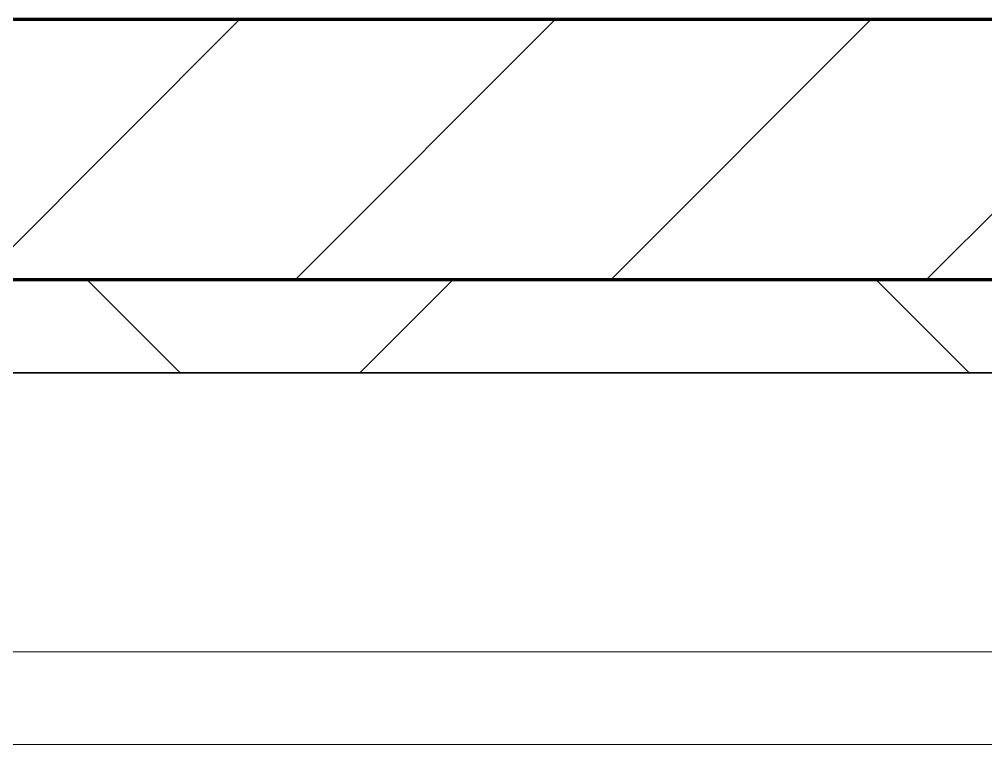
# Model space of a CAD drawing. Header units: millimetres. Extents: x -794326 to -715748, y -17796 to 22353.
# Drawn here: x -725414 to -724894, y 3879 to 4269 of the extents above; entities that cross this region are included whole.
import ezdxf

# ---------------------------------------------------------------- set-up
doc = ezdxf.new("R2010")
doc.units = ezdxf.units.MM
for name, color, linetype, lineweight in [('A-GLAZ-CURT', 2, 'Continuous', 9), ('A-WALL', 5, 'Continuous', 35), ('A-WALL-FNSH', 2, 'Continuous', 35), ('A-WALL-PATT', 1, 'Continuous', 35)]:
    doc.layers.add(name, color=color, linetype=linetype, lineweight=lineweight)

# ---------------------------------------------------------------- blocks, each defined once
blk = doc.blocks.new('System Panel - DPA-AR_Metal Ceiling Rectangular Panel-V13-4282-01 ENLARGED LOWER PLATFORM LEVEL - REFLECTED CEILING PLAN - SHEET 3')
at = {"layer": 'A-GLAZ-CURT'}
for p, q in [((-724307.37, 4079.02), (-726707.37, 4079.02)), ((-726707.37, 4079.02), (-724307.37, 4079.02)), ((-726707.37, 3929.03), (-724307.37, 3929.03)), ((-724307.37, 3929.03), (-726707.37, 3929.03))]:
    blk.add_line(p, q, dxfattribs=at)
blk = doc.blocks.new('System Panel - DPA-AR_Metal Ceiling Rectangular Panel-V27-4282-01 ENLARGED LOWER PLATFORM LEVEL - REFLECTED CEILING PLAN - SHEET 3')
at = {"layer": 'A-GLAZ-CURT'}
for p, q in [((-773182.37, 3879.03), (-775582.37, 3879.03)), ((-775582.37, 3879.03), (-773182.37, 3879.03))]:
    blk.add_line(p, q, dxfattribs=at)
blk = doc.blocks.new('PPLS-PP19_Custom Tile Pattern - Custom Tile Pattern-V88-4282-01 ENLARGED LOWER PLATFORM LEVEL - REFLECTED CEILING PLAN - SHEET 3')
at = {"layer": 'A-GLAZ-CURT'}
for p, q in [((-300, 0), (300, 0)), ((300, 0), (-300, 0)), ((195.99, 0), (213.31, 0)), ((213.31, 0), (195.99, 0)), ((230.06, 0), (300, 0)), ((-300, -50), (300, -50)), ((300, -50), (-300, -50))]:
    blk.add_line(p, q, dxfattribs=at)
for points, knots in [([(-126.5, 0), (-122.44, 0), (-108.71, 0), (-86.68, 0), (-63.44, 0), (-54.4, 0), (-48.53, 0), (-30.79, 0), (-18.03, 0), (8.61, 0), (15.02, 0), (22.91, 0), (28.78, 0), (31.97, 0), (32.85, 0)], [-5231.017328, -5231.017328, -5231.017328, -5231.017328, -4994.692869, -4542.524482, -4008.285538, -3689.699207, -3546.54457, -3315.260113, -2864.387349, -2439.246196, -2084.094819, -1956.422387, -1818.904206, -1766.034352, -1766.034352, -1766.034352, -1766.034352]), ([(-36.78, 0), (-32.43, 0), (-19.22, 0), (8.83, 0), (43.36, 0), (70.92, 0), (82.12, 0), (83.66, 0)], [-6191.144455, -6191.144455, -6191.144455, -6191.144455, -5862.463379, -5340.621928, -4573.028122, -4094.177415, -3869.465285, -3869.465285, -3869.465285, -3869.465285]), ([(30.82, 0), (29.27, 0), (20.14, 0), (3.54, 0), (-16.16, 0), (-33.5, 0), (-35.5, 0)], [-10462.034656, -10462.034656, -10462.034656, -10462.034656, -10363.088938, -9884.23066, -9424.652049, -9207.409213, -9207.409213, -9207.409213, -9207.409213]), ([(76.63, 0), (74.8, 0), (67.65, 0), (53.52, 0), (37, 0), (24.07, 0), (12.82, 0), (-2.9, 0), (-20.62, 0), (-29.57, 0), (-34, 0), (-34.13, 0)], [-3095.572228, -3095.572228, -3095.572228, -3095.572228, -2950.589685, -2634.532728, -2313.748533, -2106.613311, -1925.670641, -1617.263037, -1290.787923, -1039.307308, -1031.857409, -1031.857409, -1031.857409, -1031.857409]), ([(31.18, 0), (25.97, 0), (11.99, 0), (-10.25, 0), (-26.66, 0), (-33.97, 0)], [-4496.803627, -4496.803627, -4496.803627, -4496.803627, -4222.080604, -3745.412743, -3330.96565, -3330.96565, -3330.96565, -3330.96565]), ([(70.61, 0), (66.16, 0), (55.8, 0), (39.61, 0), (24.74, 0), (2.64, 0), (-17.84, 0), (-30.57, 0), (-31.82, 0), (-32, 0)], [-4647.237329, -4647.237329, -4647.237329, -4647.237329, -4326.416877, -4098.545751, -3766.694881, -3333.063701, -2994.501669, -2698.150104, -2614.070998, -2614.070998, -2614.070998, -2614.070998]), ([(-30.52, 0), (-27.11, 0), (-17.83, 0), (5.99, 0), (20.95, 0), (31.18, 0), (32.02, 0)], [-2323.618664, -2323.618664, -2323.618664, -2323.618664, -2142.497158, -1716.209403, -1206.526904, -1161.809332, -1161.809332, -1161.809332, -1161.809332]), ([(-28.57, 0), (-26.93, 0), (-20.29, 0), (-11.45, 0), (2.08, 0), (13.15, 0), (21.24, 0), (24.62, 0), (24.72, 0), (24.72, 0)], [-5361.429781, -5361.429781, -5361.429781, -5361.429781, -5261.36855, -5050.479954, -4785.90057, -4596.498881, -4445.288762, -4384.376941, -4376.041937, -4376.041937, -4376.041937, -4376.041937]), ([(-15.19, 0), (-13.07, 0), (7.48, 0), (42.82, 0), (88.72, 0), (120.63, 0), (138.28, 0), (138.53, 0)], [-461.142613, -461.142613, -461.142613, -461.142613, -429.606584, -390.253598, -346.313304, -291.370682, -290.5735, -290.5735, -290.5735, -290.5735]), ([(-2.63, 0), (-2.47, 0), (-1.22, 0), (4.92, 0), (15.97, 0), (22.54, 0), (24.49, 0)], [-226.825321, -226.825321, -226.825321, -226.825321, -220.269177, -206.416616, -198.214427, -187.717507, -187.717507, -187.717507, -187.717507]), ([(32.79, 0), (27.4, 0), (11.56, 0), (3.08, 0), (-1.67, 0), (-2.25, 0)], [-303.914339, -303.914339, -303.914339, -303.914339, -285.83788, -246.234814, -234.646884, -234.646884, -234.646884, -234.646884]), ([(24.69, 0), (24.54, 0), (20.99, 0), (15.48, 0), (10.8, 0), (9.63, 0)], [-4368.572414, -4368.572414, -4368.572414, -4368.572414, -4306.476363, -4080.000647, -3772.857994, -3772.857994, -3772.857994, -3772.857994]), ([(18.16, 0), (19.15, 0), (24.25, 0), (25.66, 0), (26.12, 0)], [-5700.113719, -5700.113719, -5700.113719, -5700.113719, -5554.232259, -5302.431367, -5302.431367, -5302.431367, -5302.431367]), ([(32.41, 0), (31.49, 0), (26.98, 0), (20.67, 0), (18.85, 0), (18.16, 0)], [-6175.773004, -6175.773004, -6175.773004, -6175.773004, -6135.05769, -5972.647715, -5832.674503, -5832.674503, -5832.674503, -5832.674503]), ([(27.44, 0), (27.9, 0), (29.09, 0), (31.6, 0), (32.68, 0)], [-5037.309798, -5037.309798, -5037.309798, -5037.309798, -4887.603822, -4796.118124, -4796.118124, -4796.118124, -4796.118124]), ([(53.18, 0), (53.06, 0), (52.22, 0), (44.99, 0), (36.46, 0), (30.82, 0)], [-622.740158, -622.740158, -622.740158, -622.740158, -566.066452, -360.610861, 0, 0, 0, 0]), ([(136.44, 0), (121.66, 0), (86.93, 0), (51.16, 0), (31.18, 0)], [-106.750556, -106.750556, -106.750556, -106.750556, -59.610984, 0, 0, 0, 0]), ([(32.81, 0), (33.9, 0), (38.54, 0), (45.92, 0), (57.76, 0), (64.47, 0), (72.74, 0), (75.22, 0), (76.03, 0), (76.21, 0)], [-1147.563527, -1147.563527, -1147.563527, -1147.563527, -1089.329421, -901.315459, -753.071572, -495.328968, -421.953223, -334.951786, -290.452333, -290.452333, -290.452333, -290.452333]), ([(114.39, 0), (114.2, 0), (112.08, 0), (105.42, 0), (92.38, 0), (85.59, 0), (74.4, 0), (62.26, 0), (51.85, 0), (44.43, 0), (35.82, 0), (32.82, 0)], [-8148.58938, -8148.58938, -8148.58938, -8148.58938, -8105.191388, -7723.759874, -7531.75727, -7135.649961, -6924.452779, -6738.82075, -6548.303034, -6314.283804, -6181.771312, -6181.771312, -6181.771312, -6181.771312]), ([(33.37, 0), (37, 0), (48.37, 0), (71.5, 0), (90.74, 0), (100.71, 0)], [-135.792042, -135.792042, -135.792042, -135.792042, -118.513713, -97.899267, -65.047946, -65.047946, -65.047946, -65.047946]), ([(33.55, 0), (34.39, 0), (39.98, 0), (53.39, 0), (71.67, 0), (84.83, 0), (86.01, 0), (92.51, 0), (94.33, 0)], [-4772.18823, -4772.18823, -4772.18823, -4772.18823, -4705.298446, -4353.683244, -3960.84581, -3759.045785, -3336.541051, -2783.776468, -2783.776468, -2783.776468, -2783.776468]), ([(103.09, 0), (101.08, 0), (86.31, 0), (63.34, 0), (42.18, 0), (34.54, 0), (33.8, 0)], [-375.435014, -375.435014, -375.435014, -375.435014, -369.147452, -330.153101, -307.516438, -305.040949, -305.040949, -305.040949, -305.040949]), ([(33.96, 0), (35.59, 0), (40.59, 0), (51.19, 0), (58.74, 0), (61.34, 0), (61.45, 0)], [-1743.672443, -1743.672443, -1743.672443, -1743.672443, -1645.594513, -1443.202566, -1228.752106, -1120.932285, -1120.932285, -1120.932285, -1120.932285]), ([(100.34, 0), (90.44, 0), (75.15, 0), (57.82, 0), (46.51, 0), (41.18, 0), (36.02, 0), (35.54, 0), (35.54, 0)], [-395.777283, -395.777283, -395.777283, -395.777283, -357.622665, -341.267687, -334.000314, -326.15566, -319.318397, -317.489778, -317.489778, -317.489778, -317.489778]), ([(36.29, 0), (37.77, 0), (48.82, 0), (64.79, 0), (84.71, 0), (97.35, 0), (100.72, 0)], [-314.598523, -314.598523, -314.598523, -314.598523, -305.899624, -287.17622, -249.500363, -234.75343, -234.75343, -234.75343, -234.75343]), ([(61.47, 0), (61.47, 0), (61.21, 0), (54.61, 0), (53.71, 0), (53.56, 0)], [-1113.311073, -1113.311073, -1113.311073, -1113.311073, -1096.402191, -891.204116, -747.28819, -747.28819, -747.28819, -747.28819]), ([(76.22, 0), (75.58, 0), (73.64, 0), (71.05, 0), (70.61, 0)], [-193.634889, -193.634889, -193.634889, -193.634889, -31.537676, 0, 0, 0, 0]), ([(94.4, 0), (94.4, 0), (94.64, 0), (99.11, 0), (108.97, 0), (120.79, 0), (139.94, 0), (163.31, 0), (185.23, 0), (193.62, 0), (194.69, 0), (194.79, 0)], [-2348.345796, -2348.345796, -2348.345796, -2348.345796, -2310.419338, -2233.599744, -2052.234781, -1843.028543, -1530.39897, -1095.004608, -529.74427, -295.064701, -265.121568, -265.121568, -265.121568, -265.121568]), ([(168.37, 0), (167.68, 0), (162.47, 0), (147.02, 0), (118.08, 0), (102.15, 0), (100.7, 0)], [-543.375029, -543.375029, -543.375029, -543.375029, -530.793311, -458.593899, -401.860199, -396.246867, -396.246867, -396.246867, -396.246867]), ([(101.62, 0), (110.34, 0), (125.77, 0), (132.42, 0), (134.6, 0)], [-233.419763, -233.419763, -233.419763, -233.419763, -194.761443, -152.241002, -152.241002, -152.241002, -152.241002]), ([(101.88, 0), (109.27, 0), (116.36, 0), (128.63, 0), (128.95, 0)], [-63.759246, -63.759246, -63.759246, -63.759246, -39.050993, -35.895543, -35.895543, -35.895543, -35.895543]), ([(129.02, 0), (129.02, 0), (124.41, 0), (122.35, 0), (114.96, 0), (108.04, 0), (103.09, 0)], [-35.386604, -35.386604, -35.386604, -35.386604, -31.430235, -22.807238, -15.488593, 0, 0, 0, 0]), ([(157.9, 0), (156.77, 0), (151.67, 0), (143.29, 0), (134.04, 0), (126.24, 0), (118.6, 0), (114.23, 0), (111.98, 0), (105.66, 0), (105.23, 0), (105.23, 0)], [-10292.955006, -10292.955006, -10292.955006, -10292.955006, -10098.273015, -9847.788484, -9677.714971, -9567.007022, -9453.21225, -9220.200448, -9012.77275, -8966.157302, -8929.495943, -8929.495943, -8929.495943, -8929.495943]), ([(105.26, 0), (105.52, 0), (111.01, 0), (112.65, 0), (113.59, 0)], [-8920.561005, -8920.561005, -8920.561005, -8920.561005, -8814.835624, -8577.462505, -8577.462505, -8577.462505, -8577.462505]), ([(128.58, 0), (128.8, 0), (130.16, 0), (139.26, 0), (152.67, 0), (161.24, 0), (162.19, 0), (162.75, 0)], [-633.326174, -633.326174, -633.326174, -633.326174, -627.736123, -618.981161, -602.094757, -592.980799, -581.414464, -581.414464, -581.414464, -581.414464]), ([(137.1, 0), (136, 0), (133.64, 0), (129.87, 0), (129.11, 0)], [-670.405967, -670.405967, -670.405967, -670.405967, -651.020627, -640.742133, -640.742133, -640.742133, -640.742133]), ([(193.8, 0), (193.33, 0), (190.11, 0), (183.13, 0), (171, 0), (161.95, 0), (161.28, 0), (158.35, 0), (157.85, 0), (157.77, 0)], [-11665.349007, -11665.349007, -11665.349007, -11665.349007, -11565.880756, -11105.624034, -10839.086983, -10768.332124, -10666.779182, -10580.760289, -10550.278881, -10550.278881, -10550.278881, -10550.278881]), ([(300, 0), (286.53, 0), (254.22, 0), (207.11, 0), (177.41, 0), (159.34, 0), (158.33, 0), (158.3, 0)], [-285.253232, -285.253232, -285.253232, -285.253232, -244.693688, -187.987675, -143.776725, -129.632772, -123.352749, -123.352749, -123.352749, -123.352749]), ([(159.07, 0), (159.13, 0), (160.84, 0), (165.21, 0), (174.15, 0), (185.98, 0), (208.82, 0), (219.42, 0), (230.06, 0)], [-115.643202, -115.643202, -115.643202, -115.643202, -114.681583, -87.660824, -65.295536, -41.623857, -24.459831, 0, 0, 0, 0]), ([(162.75, 0), (165.4, 0), (170.91, 0), (172.61, 0), (172.61, 0)], [-111.264224, -111.264224, -111.264224, -111.264224, -56.742688, -19.085662, -19.085662, -19.085662, -19.085662]), ([(247.1, 0), (246.76, 0), (245.04, 0), (238.34, 0), (226.56, 0), (221.1, 0), (200.27, 0), (182.99, 0), (174.27, 0), (169.67, 0), (168.99, 0)], [-9649.085549, -9649.085549, -9649.085549, -9649.085549, -9581.591397, -9406.094246, -9221.510254, -9016.44624, -8717.832359, -8253.978395, -8152.463617, -8069.855175, -8069.855175, -8069.855175, -8069.855175]), ([(215.22, 0), (214.62, 0), (210.55, 0), (203.98, 0), (187.54, 0), (175.3, 0), (169.49, 0)], [-203.825446, -203.825446, -203.825446, -203.825446, -198.527383, -184.406837, -162.427601, -142.916156, -142.916156, -142.916156, -142.916156]), ([(171.51, 0), (176.48, 0), (193.23, 0), (201.73, 0), (208.81, 0), (213.9, 0), (241.96, 0), (266.73, 0), (281.71, 0), (291.71, 0), (296.52, 0), (297.86, 0), (298.09, 0)], [-7971.819559, -7971.819559, -7971.819559, -7971.819559, -7784.112253, -7606.717214, -7289.299508, -7042.621073, -6582.165592, -6068.460911, -5766.029927, -5566.724884, -5280.360606, -5199.253518, -5199.253518, -5199.253518, -5199.253518]), ([(172.07, 0), (177.66, 0), (187.87, 0), (201.08, 0), (207.47, 0), (213.96, 0), (215.11, 0)], [-255.364076, -255.364076, -255.364076, -255.364076, -237.955587, -223.92608, -215.862851, -208.75215, -208.75215, -208.75215, -208.75215]), ([(300, 0), (288.22, 0), (262, 0), (230.43, 0), (219.94, 0), (219.02, 0)], [-12528.858583, -12528.858583, -12528.858583, -12528.858583, -11905.454923, -11162.864862, -10856.732305, -10856.732305, -10856.732305, -10856.732305]), ([(219.9, 0), (220.86, 0), (227.84, 0), (242.06, 0), (246.54, 0), (246.96, 0)], [-10670.940496, -10670.940496, -10670.940496, -10670.940496, -10511.382485, -9925.173265, -9834.877357, -9834.877357, -9834.877357, -9834.877357]), ([(284.76, 0), (284.76, 0), (285.09, 0), (287.47, 0), (293.59, 0), (297.76, 0), (300, 0)], [-4110.630118, -4110.630118, -4110.630118, -4110.630118, -4053.389046, -3959.664717, -3862.421465, -3746.95702, -3746.95702, -3746.95702, -3746.95702]), ([(297.38, 0), (295.84, 0), (291.62, 0), (285.38, 0), (284.87, 0)], [-4803.172655, -4803.172655, -4803.172655, -4803.172655, -4358.271401, -4143.037883, -4143.037883, -4143.037883, -4143.037883])]:
    blk.add_open_spline(points, degree=3, knots=knots, dxfattribs=at)
for points in [[(24.49, 0), (25.23, 0), (25.72, 0), (26.04, 0)], [(27.89, 0), (28.99, 0), (30.57, 0), (32.77, 0)], [(80.35, 0), (79.57, 0), (78.27, 0), (76.63, 0)], [(84.06, 0), (83.48, 0), (82.41, 0), (81.72, 0)], [(168.74, 0), (168.74, 0), (169.81, 0), (171.51, 0)], [(195.11, 0), (194.91, 0), (194.44, 0), (193.8, 0)]]:
    blk.add_open_spline(points, degree=3, dxfattribs=at)
blk = doc.blocks.new('PPLS-PP19_Custom Tile Pattern - Custom Tile Pattern-V89-4282-01 ENLARGED LOWER PLATFORM LEVEL - REFLECTED CEILING PLAN - SHEET 3')
at = {"layer": 'A-GLAZ-CURT'}
for p, q in [((-300, 0), (300, 0)), ((300, 0), (-300, 0)), ((-293.07, 0), (-275.75, 0)), ((-275.75, 0), (-293.07, 0)), ((-222.32, 0), (-205, 0)), ((-205, 0), (-222.32, 0)), ((-300, -50), (300, -50)), ((300, -50), (-300, -50))]:
    blk.add_line(p, q, dxfattribs=at)
at = {"layer": 'A-GLAZ-CURT', "flags": 128}
for points in [[(-300, 0), (-291.56, 0), (-283.3, 0), (-275.2, 0), (-267.26, 0), (-259.45, 0), (-251.77, 0), (-244.2, 0), (-236.74, 0), (-229.36, 0), (-222.06, 0), (-214.83, 0), (-207.71, 0), (-200.76, 0), (-194.02, 0), (-187.54, 0), (-181.38, 0), (-175.58, 0), (-170.25, 0), (-165.64, 0), (-162.01, 0), (-159.89, 0)], [(-160.27, 0), (-164.95, 0), (-169.65, 0), (-174.47, 0), (-179.49, 0), (-184.81, 0), (-190.44, 0), (-196.37, 0), (-202.58, 0), (-209.04, 0), (-215.73, 0), (-222.63, 0), (-229.72, 0), (-236.97, 0), (-244.39, 0), (-251.96, 0), (-259.67, 0), (-267.51, 0), (-275.48, 0), (-283.55, 0), (-291.73, 0), (-300, 0)], [(-125.17, 0), (-128.55, 0), (-134.16, 0), (-140.03, 0), (-145.5, 0), (-150.63, 0), (-155.53, 0), (-159.93, 0)], [(-159.53, 0), (-157.46, 0), (-154.52, 0), (-149.42, 0), (-141.84, 0), (-132.81, 0), (-126.08, 0)]]:
    blk.add_lwpolyline(points, dxfattribs=at)
at = {"layer": 'A-GLAZ-CURT'}
for points, knots in [([(-300, 0), (-284.65, 0), (-236.57, 0), (-174.61, 0), (-129.95, 0), (-110.89, 0), (-99.79, 0), (-92.15, 0)], [-5323.127839, -5323.127839, -5323.127839, -5323.127839, -4502.809032, -2700.551212, -1002.059161, -460.363443, -13.188076, -13.188076, -13.188076, -13.188076]), ([(-159.92, 0), (-176.51, 0), (-213.93, 0), (-262.56, 0), (-294.48, 0), (-300, 0)], [-16442.439856, -16442.439856, -16442.439856, -16442.439856, -15131.813646, -13729.592194, -13439.944408, -13439.944408, -13439.944408, -13439.944408]), ([(-159.86, 0), (-159.98, 0), (-163.64, 0), (-174.02, 0), (-185.59, 0), (-209.77, 0), (-232.01, 0), (-255.22, 0), (-262.59, 0), (-264.9, 0), (-265.4, 0)], [-2245.059625, -2245.059625, -2245.059625, -2245.059625, -2237.412286, -2029.680487, -1755.085331, -1400.429864, -858.079193, -543.655514, -208.940337, 0, 0, 0, 0]), ([(-258.6, 0), (-257.91, 0), (-254.26, 0), (-241.25, 0), (-225.99, 0), (-213.1, 0), (-200.2, 0), (-185.8, 0), (-173.07, 0), (-162.54, 0), (-160.82, 0)], [-5722.54675, -5722.54675, -5722.54675, -5722.54675, -5657.471696, -5413.335975, -5017.494783, -4832.723979, -4666.091899, -4349.945572, -4000.813434, -3917.448111, -3917.448111, -3917.448111, -3917.448111]), ([(-133.82, 0), (-135.51, 0), (-137.8, 0), (-149.31, 0), (-162.01, 0), (-177.91, 0), (-199.46, 0), (-216.65, 0), (-231.26, 0), (-233.46, 0), (-234, 0)], [-2731.647847, -2731.647847, -2731.647847, -2731.647847, -2418.507304, -2308.929706, -2113.765672, -1763.376603, -1422.553702, -978.033455, -846.069444, -682.911962, -682.911962, -682.911962, -682.911962]), ([(-233.49, 0), (-233.44, 0), (-232.38, 0), (-230.74, 0), (-225.3, 0), (-223.63, 0)], [-455.274641, -455.274641, -455.274641, -455.274641, -440.605512, -119.536984, 0, 0, 0, 0]), ([(-223.63, 0), (-219.39, 0), (-206.17, 0), (-188.58, 0), (-169.02, 0), (-152.12, 0), (-136.84, 0), (-127.33, 0), (-124.19, 0), (-123.43, 0), (-123.28, 0)], [-5463.295695, -5463.295695, -5463.295695, -5463.295695, -5161.076232, -4739.070012, -4465.409639, -4149.119819, -3839.893365, -3647.167523, -3488.92562, -3439.852845, -3439.852845, -3439.852845, -3439.852845]), ([(-92.04, 0), (-104.12, 0), (-125.7, 0), (-151.15, 0), (-159.92, 0)], [-18554.51125, -18554.51125, -18554.51125, -18554.51125, -17136.203329, -16442.455551, -16442.455551, -16442.455551, -16442.455551]), ([(-137.88, 0), (-140.56, 0), (-147.66, 0), (-147.69, 0), (-155.64, 0), (-159.21, 0)], [-3187.727384, -3187.727384, -3187.727384, -3187.727384, -2919.378265, -2477.344047, -2257.973564, -2257.973564, -2257.973564, -2257.973564]), ([(-152.35, 0), (-151.03, 0), (-147.71, 0), (-143.57, 0), (-138.62, 0)], [-3494.978217, -3494.978217, -3494.978217, -3494.978217, -3371.022232, -3227.460399, -3227.460399, -3227.460399, -3227.460399]), ([(-118.78, 0), (-121.86, 0), (-126.28, 0), (-136.96, 0), (-147.46, 0), (-150.03, 0), (-150.57, 0)], [-5938.474035, -5938.474035, -5938.474035, -5938.474035, -5700.061948, -5508.838257, -5298.784692, -5196.16478, -5196.16478, -5196.16478, -5196.16478]), ([(-150.34, 0), (-150.07, 0), (-147.75, 0), (-142.6, 0), (-127.26, 0), (-108.8, 0), (-98.09, 0), (-92.06, 0)], [-4948.728362, -4948.728362, -4948.728362, -4948.728362, -4883.323924, -4440.880425, -4054.690705, -3793.097032, -3480.308943, -3480.308943, -3480.308943, -3480.308943]), ([(-26.75, 0), (-27.82, 0), (-36.18, 0), (-53.55, 0), (-78.2, 0), (-110.94, 0), (-130.52, 0), (-147.74, 0), (-149.07, 0)], [-8718.362214, -8718.362214, -8718.362214, -8718.362214, -8532.293389, -8073.216054, -7508.296369, -7004.680444, -6449.282163, -6277.220794, -6277.220794, -6277.220794, -6277.220794]), ([(-148.23, 0), (-146.94, 0), (-140.15, 0), (-137.28, 0), (-133.93, 0), (-128.78, 0), (-126.5, 0)], [-6162.058746, -6162.058746, -6162.058746, -6162.058746, -6017.569127, -5560.701257, -5364.112219, -5231.017328, -5231.017328, -5231.017328, -5231.017328]), ([(-86.16, 0), (-91.37, 0), (-104.13, 0), (-122.65, 0), (-139.03, 0), (-146.11, 0), (-146.95, 0)], [-1681.3698, -1681.3698, -1681.3698, -1681.3698, -1374.161226, -945.742622, -741.901385, -489.130243, -489.130243, -489.130243, -489.130243]), ([(-146.69, 0), (-146.59, 0), (-145.49, 0), (-135.69, 0), (-128.29, 0), (-125.15, 0)], [-420.34245, -420.34245, -420.34245, -420.34245, -406.956646, -290.263673, 0, 0, 0, 0]), ([(-127.41, 0), (-131.63, 0), (-133.16, 0), (-134.09, 0), (-134.15, 0)], [-8540.990293, -8540.990293, -8540.990293, -8540.990293, -8266.114998, -8246.473386, -8246.473386, -8246.473386, -8246.473386]), ([(-134.15, 0), (-133.32, 0), (-130.31, 0), (-117.33, 0), (-92.04, 0), (-74.02, 0), (-62.74, 0), (-60.36, 0), (-59.97, 0)], [-7657.439573, -7657.439573, -7657.439573, -7657.439573, -7293.749979, -6839.55839, -6236.997189, -5713.340575, -5140.470607, -5006.787413, -5006.787413, -5006.787413, -5006.787413]), ([(-120.13, 0), (-120.14, 0), (-120.24, 0), (-121.3, 0), (-129.25, 0), (-133.82, 0)], [-2933.992132, -2933.992132, -2933.992132, -2933.992132, -2920.575025, -2840.280255, -2731.647847, -2731.647847, -2731.647847, -2731.647847]), ([(-113.43, 0), (-113.44, 0), (-113.96, 0), (-119.73, 0), (-125.43, 0), (-127.03, 0), (-127.41, 0)], [-328.499627, -328.499627, -328.499627, -328.499627, -282.672656, -98.539552, -24.539552, 0, 0, 0, 0]), ([(-126.5, 0), (-122.44, 0), (-110.13, 0), (-98.89, 0), (-92.05, 0)], [-5231.017328, -5231.017328, -5231.017328, -5231.017328, -4994.692869, -4613.929287, -4613.929287, -4613.929287, -4613.929287]), ([(-125.15, 0), (-124.93, 0), (-121.96, 0), (-113.01, 0), (-101.39, 0), (-95.16, 0), (-92.05, 0)], [-3362.7396, -3362.7396, -3362.7396, -3362.7396, -3342.215224, -3074.362186, -2902.289527, -2735.349607, -2735.349607, -2735.349607, -2735.349607]), ([(-122.08, 0), (-122.01, 0), (-121.69, 0), (-121.2, 0), (-120.88, 0)], [-3136.336417, -3136.336417, -3136.336417, -3136.336417, -3110.304437, -3035.164275, -3035.164275, -3035.164275, -3035.164275]), ([(-92.05, 0), (-97.06, 0), (-104.38, 0), (-114.02, 0), (-117.28, 0), (-118.78, 0)], [-491.899468, -491.899468, -491.899468, -491.899468, -229.489605, -116.330425, 0, 0, 0, 0]), ([(-117.74, 0), (-117.19, 0), (-114.78, 0), (-113.43, 0), (-113.43, 0)], [-821.249067, -821.249067, -821.249067, -821.249067, -394.672656, -330.879064, -330.879064, -330.879064, -330.879064]), ([(-92.05, 0), (-98.36, 0), (-109.31, 0), (-116.56, 0), (-117.56, 0)], [-1964.067271, -1964.067271, -1964.067271, -1964.067271, -1433.981041, -985.49888, -985.49888, -985.49888, -985.49888]), ([(-115.82, 0), (-114.96, 0), (-110.41, 0), (-96.78, 0), (-71.33, 0), (-42.53, 0), (-12.78, 0), (4.23, 0), (9.64, 0), (10.14, 0), (10.18, 0)], [-5724.064692, -5724.064692, -5724.064692, -5724.064692, -5430.283136, -5103.229623, -4799.173296, -4065.652676, -3589.737505, -3285.047089, -3066.359526, -3044.715262, -3044.715262, -3044.715262, -3044.715262]), ([(-92.84, 0), (-94.03, 0), (-100.65, 0), (-112.01, 0), (-114.94, 0), (-115.63, 0)], [-852.520273, -852.520273, -852.520273, -852.520273, -789.402658, -501.969187, -243.577221, -243.577221, -243.577221, -243.577221]), ([(-24.18, 0), (-24.9, 0), (-30.31, 0), (-40, 0), (-56.24, 0), (-74.1, 0), (-85.58, 0), (-92.05, 0)], [-2176.571972, -2176.571972, -2176.571972, -2176.571972, -2125.455881, -1792.521578, -1466.981642, -1208.454564, -866.384819, -866.384819, -866.384819, -866.384819]), ([(-36.33, 0), (-36.43, 0), (-37.27, 0), (-45.02, 0), (-46.13, 0), (-60.59, 0), (-76.57, 0), (-87.19, 0), (-91.88, 0)], [-1855.773136, -1855.773136, -1855.773136, -1855.773136, -1810.870157, -1672.078046, -1405.135169, -1060.00838, -740.068933, -494.872836, -494.872836, -494.872836, -494.872836]), ([(-91.87, 0), (-89.51, 0), (-81.79, 0), (-71.67, 0), (-65.93, 0), (-65.07, 0)], [-2732.225925, -2732.225925, -2732.225925, -2732.225925, -2605.247022, -2322.099534, -2241.8264, -2241.8264, -2241.8264, -2241.8264]), ([(-36.62, 0), (-36.62, 0), (-40.35, 0), (-44.32, 0), (-58.97, 0), (-78.5, 0), (-89.16, 0), (-91.81, 0)], [-4069.478503, -4069.478503, -4069.478503, -4069.478503, -3858.647035, -3538.256648, -2842.901703, -2193.204658, -1970.99776, -1970.99776, -1970.99776, -1970.99776]), ([(-91.74, 0), (-90.56, 0), (-79.8, 0), (-63.44, 0), (-54.4, 0), (-48.53, 0), (-30.79, 0), (-18.03, 0), (8.61, 0), (15.02, 0), (22.91, 0), (31, 0), (39.04, 0), (51.19, 0), (58.74, 0), (61.34, 0), (61.45, 0)], [-4608.27717, -4608.27717, -4608.27717, -4608.27717, -4542.524482, -4008.285538, -3689.699207, -3546.54457, -3315.260113, -2864.387349, -2439.246196, -2084.094819, -1956.422387, -1818.904206, -1645.594513, -1443.202566, -1228.752106, -1120.932285, -1120.932285, -1120.932285, -1120.932285]), ([(-72.93, 0), (-75.51, 0), (-81.52, 0), (-88.5, 0), (-91.56, 0)], [-19442.345229, -19442.345229, -19442.345229, -19442.345229, -18935.241197, -18573.269911, -18573.269911, -18573.269911, -18573.269911]), ([(-91.46, 0), (-90.09, 0), (-84.7, 0), (-77.43, 0), (-72.73, 0), (-72.64, 0), (-72.64, 0)], [-19832.387487, -19832.387487, -19832.387487, -19832.387487, -19753.885894, -19541.04734, -19478.625389, -19471.062469, -19471.062469, -19471.062469, -19471.062469]), ([(-91.12, 0), (-89.93, 0), (-83.7, 0), (-75.26, 0), (-68.41, 0), (-65.12, 0), (-63.63, 0)], [-3464.109854, -3464.109854, -3464.109854, -3464.109854, -3402.597032, -3144.956779, -3050.982048, -2969.237017, -2969.237017, -2969.237017, -2969.237017]), ([(-63.96, 0), (-64.13, 0), (-72.5, 0), (-80.63, 0), (-86.16, 0)], [-2171.769325, -2171.769325, -2171.769325, -2171.769325, -2007.031671, -1681.3698, -1681.3698, -1681.3698, -1681.3698]), ([(-29.03, 0), (-33.97, 0), (-43.74, 0), (-56.37, 0), (-71.66, 0), (-77.83, 0), (-82.66, 0), (-83.28, 0), (-83.28, 0)], [-2680.714891, -2680.714891, -2680.714891, -2680.714891, -2413.671296, -2161.752162, -2006.592567, -1646.621388, -1424.436217, -1393.971743, -1393.971743, -1393.971743, -1393.971743]), ([(-83.28, 0), (-83.28, 0), (-82.91, 0), (-76.14, 0), (-62.97, 0), (-48.14, 0), (-36.49, 0), (-33.57, 0), (-29.94, 0), (-28.57, 0)], [-1393.4169, -1393.4169, -1393.4169, -1393.4169, -1353.722004, -1274.333717, -1073.56893, -651.549973, -296.515819, -83.513472, 0, 0, 0, 0])]:
    blk.add_open_spline(points, degree=3, knots=knots, dxfattribs=at)
blk.add_open_spline([(-159.86, 0), (-158.71, 0), (-157.78, 0), (-157.22, 0)], degree=3, dxfattribs=at)

msp = doc.modelspace()

# ---------------------------------------------------------------- hatches: boundary and pattern name
at = {"layer": 'A-WALL-PATT', "lineweight": 9}
h = msp.add_hatch(dxfattribs=at)
h.set_pattern_fill('FP_2', color=256, style=0, pattern_type=2)
h.set_pattern_definition([(45, (0, 0), (-84.852814, 84.852814), [])])
h.paths.add_polyline_path([(-721521.38, 4129.02), (-720978.37, 4129.02), (-720978.37, 4269.02), (-728752.37, 4269.02), (-728752.37, 4129.02), (-722064.39, 4129.02)])
h = msp.add_hatch(dxfattribs=at)
h.set_pattern_fill('FP_3', color=256, style=0, pattern_type=2)
h.set_pattern_definition([(45, (0, 0), (-212.13203, 212.13203), []), (135, (0, 0), (-212.13203, -212.13203), [])])
h.paths.add_polyline_path([(-721181.99, 4079.02), (-720978.37, 4079.02), (-720978.37, 4129.02), (-728752.37, 4129.02), (-728752.37, 4079.02), (-721249.87, 4079.02)])

# ---------------------------------------------------------------- linework, layer by layer
at = {"layer": 'A-WALL', "color": 7, "lineweight": 70}
for p, q in [((-728552.37, 4269.02), (-720978.37, 4269.02)), ((-720978.37, 4129.02), (-728752.37, 4129.02))]:
    msp.add_line(p, q, dxfattribs=at)
at = {"layer": 'A-WALL-FNSH', "color": 250}
for p, q in [((-728752.37, 4129.02), (-720978.37, 4129.02)), ((-720978.37, 4079.02), (-728752.37, 4079.02))]:
    msp.add_line(p, q, dxfattribs=at)

# ---------------------------------------------------------------- block references
at = {"layer": 'A-GLAZ-CURT', "rotation": 180}
for name, p in [('PPLS-PP19_Custom Tile Pattern - Custom Tile Pattern-V89-4282-01 ENLARGED LOWER PLATFORM LEVEL - REFLECTED CEILING PLAN - SHEET 3', (-725482.37, 4079.02)), ('PPLS-PP19_Custom Tile Pattern - Custom Tile Pattern-V88-4282-01 ENLARGED LOWER PLATFORM LEVEL - REFLECTED CEILING PLAN - SHEET 3', (-724882.37, 4079.02))]:
    msp.add_blockref(name, p, dxfattribs=at)
at = {"layer": 'A-GLAZ-CURT'}
for name, p in [('System Panel - DPA-AR_Metal Ceiling Rectangular Panel-V13-4282-01 ENLARGED LOWER PLATFORM LEVEL - REFLECTED CEILING PLAN - SHEET 3', (0, 0)), ('System Panel - DPA-AR_Metal Ceiling Rectangular Panel-V27-4282-01 ENLARGED LOWER PLATFORM LEVEL - REFLECTED CEILING PLAN - SHEET 3', (48875, 0))]:
    msp.add_blockref(name, p, dxfattribs=at)

doc.saveas('drawing.dxf')
